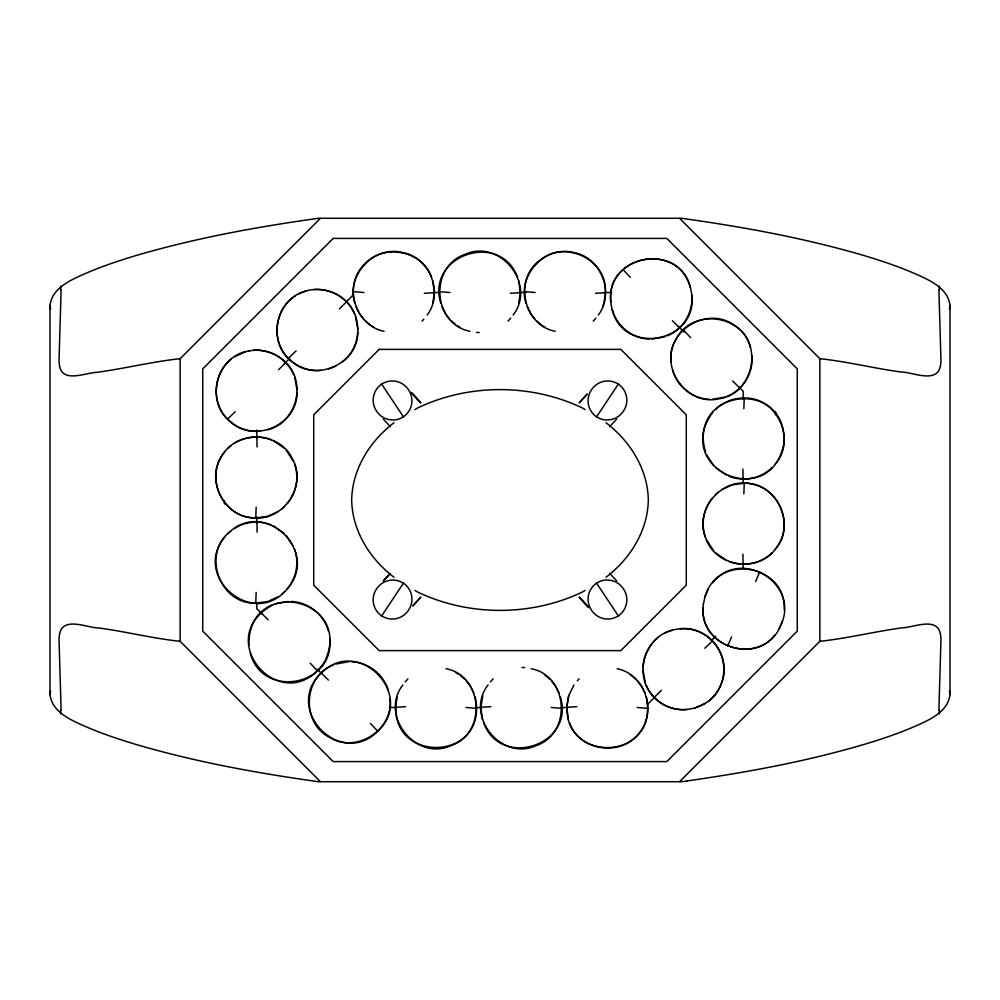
<?xml version="1.0" encoding="UTF-8"?>
<svg xmlns="http://www.w3.org/2000/svg" width="1000" height="1000" viewBox="0 0 1000 1000"><rect width="100%" height="100%" fill="white"/><g stroke="black" fill="none" stroke-linecap="round" stroke-linejoin="round"><path stroke-width="1.5" d="M61.1 289.775L59.037 360.275A13.587 2.1 -89.8 0 0 59.538 365.887M938.9 710.225L940.962 639.725A13.587 2.1 -89.8 0 0 940.462 634.113M225.375 451.188C204.2 474.025 220.7 515.525 251.75 517.663C282.475 522.7 307.925 485.85 292.387 458.862C279.425 430.487 234.65 429.8 220.825 457.775C205.475 482.887 226.3 518.875 255.75 517.913L256.163 507.275M231.075 530.85C201.163 552.075 219.075 604.675 255.75 603.1L256.163 592.463M743.838 408.7L744.25 398.062C777.163 396.788 797.138 440.688 774.663 464.738M743.838 493.888L744.25 483.25C775.413 482.137 795.938 521.987 777.075 546.775C760.575 573.263 716.125 568.162 705.95 538.688C693.175 510.3 722.075 476.087 752.188 484.137C781.175 489.15 794.562 528.312 774.625 549.975M686.9 780.962L681.475 781.712L318.525 781.712C256.887 773.1 195.413 761.95 135.662 744.338C117.85 738.988 100.162 733.062 83.162 725.5C69.312 719.237 52.062 711.562 50 694.55L50 305.45C52.125 288.175 69.737 280.575 83.775 274.225C101.188 266.55 119.275 260.538 137.5 255.113C196.688 237.838 257.512 226.8 318.525 218.287L681.475 218.287C742.487 226.8 803.312 237.838 862.5 255.113C880.938 260.6 899.25 266.688 916.838 274.5C930.688 280.763 947.938 288.438 950 305.45L950 694.55C948 711.3 931.125 719.05 917.45 725.225C901.988 732.15 885.95 737.688 869.775 742.7C810.212 760.763 748.8 772.087 687.262 780.913M297.013 392.775C297.225 425.112 253.962 443.787 230.4 421.75C204.25 401.75 216.625 355.225 249.262 350.887M354.888 303.363C345.65 275.512 373.875 245.113 402.337 252.488C429.725 257.1 443.938 292.85 427.188 315.012M357.788 331.987C358.013 364.325 314.738 382.987 291.188 360.962C266.488 341.938 275.863 298.175 306.225 291M434.25 293.825L432.75 302.975M470.025 331.287C432.587 324.312 429.062 266.65 464.862 254.412C499.913 238.225 536.912 284.5 513.15 315M445.95 668.7C483.387 675.662 486.9 733.375 451.1 745.588C416.062 761.775 379.062 715.5 402.812 685M526.05 303.363C516.812 275.512 545.037 245.113 573.5 252.488C600.887 257.1 615.087 292.85 598.35 315M531.138 668.713C568.575 675.675 572.087 733.388 536.3 745.588C501.25 761.775 464.25 715.5 488.013 685M566.912 706.175L568.713 695.625L573.975 684.987M605.413 293.812L603.913 302.975M643.037 667.2C643.363 655.675 649.2 644.613 658.162 637.45M646.275 696.637C660.713 765.238 552.212 764.125 568.75 695.75M712.712 582.712C741.025 547.013 800.375 583.888 780.888 625.087C764.125 667.425 696.7 649.362 703.375 604.325M50 694.55L50.538 691M950 305.45L949.463 309M703.375 604.275L705.05 596.55L708.2 589.263M59.55 634.188C62.987 615.8 87.287 628.075 99.375 628.038C126.412 631.737 153.075 638.462 180.162 641.325L320.45 781.712M940.45 365.812C937.013 384.2 912.712 371.925 900.625 371.962C873.587 368.225 846.925 361.55 819.837 358.675L679.55 218.287M397.25 697.025C382.688 764.562 489.8 764.075 475.163 696.762M518.725 302.975L520.3 292.475L518.75 280.75M482.788 695.75L480.863 707.525L482.413 719.25M705.05 596.55C717.575 552.788 786.462 564.175 784.212 609.65M782.288 621.325L779.15 628.575M602.625 306.7L603.575 304.25M755.6 581.562L759.775 571.775M727.55 646.175L731.612 636.938M381.463 616.188L403.425 583.2A19.363 19.363 0 0 0 376.75 588.638A19.363 19.363 0 0 0 381.662 615.887A19.363 19.363 0 0 0 408.688 609.9A19.363 19.363 0 0 0 403.45 583.15M596.55 416.85A19.363 19.363 0 0 1 591.312 390.087A19.363 19.363 0 0 1 618.337 384.113A19.363 19.363 0 0 1 623.25 411.35A19.363 19.363 0 0 1 596.55 416.85L618.538 383.812M225.375 536.388C190.525 575.975 253.938 629.788 287.275 588.812C320.8 551.225 263.238 497.488 228.038 533.538M712.688 412.388C671.263 469.2 771 512.337 783.938 443.175C787.613 377.088 686.725 388.6 705.588 452.175M287.262 503.625C296.462 492.85 299.4 477.088 294.413 463.8M287.275 588.812C296.462 578.038 299.4 562.288 294.413 548.987M712.738 497.537C703.538 508.312 700.6 524.062 705.588 537.362M422.062 321.125L423.862 319.163M508.025 321.112L510.737 318.175M593.225 321.112L595.925 318.175M405.238 681.825L407.938 678.888M490.425 681.825L493.137 678.888M577.3 680.837L579.1 678.875M579.487 402.475L587.25 394.062L579.113 402.875M420.513 597.525L412.75 605.938L420.887 597.125M750.537 347.762C742.675 313.925 691.388 308.125 676.075 339.275C658.713 367.238 686.762 406.35 718.825 398.825C753.312 394.412 764.212 343.825 734.625 325.575C708.462 305.487 666.8 329.675 671.137 362.325M273.163 604.788C209.025 638.675 284.713 722 324.75 661.55C354.325 597.675 248.088 574.862 248.85 645.288M388.787 575.037L383.312 580.938L390.375 573.325M321.275 672.987C282.625 709.05 340.462 768.763 377.75 731.275C416.4 695.2 358.55 635.5 321.275 672.987L328.425 680.113M611.425 306.025C619.938 358.2 701.812 343.15 691.2 291.35C682.7 239.213 600.862 254.213 611.413 305.988M609.625 426.675L616.688 419.062M774.625 635.125C752.463 664.338 700.525 644.825 703.125 608.225M690.3 287.525C678.425 241.175 605.55 254.537 610.9 302.087M250.275 653.05C262.15 699.412 335.037 686.05 329.688 638.488M667.425 335.8C683.112 329.338 693.312 312.15 691.725 295.287M333.4 665.025C303.125 676.312 300.825 723.288 329.812 737.537C356.337 753.9 393.925 729.65 389.925 698.725M320.45 218.287L180.162 358.675L180.162 641.325M679.55 781.712L819.837 641.325L819.837 358.675M278.625 369.7L285.75 362.55C276.488 352.962 262.413 348.413 249.3 350.887M339.4 308.913L346.525 301.762C338.175 293.163 325.988 288.55 314.037 289.575M680.088 628.763C709.338 625.075 733.487 658.775 720.675 685.3C710.6 711.225 672.887 718.125 654.3 697.425L661.413 690.263M284.262 363.837L289.75 358.35M345.725 302.362L353.413 294.688M647.688 704.212L655.375 696.538M711.35 640.55L715.738 636.163M295.387 295.925C274.3 308.688 270.613 341.075 288.325 358.212L296.087 350.925M231.388 359.038C212.9 372.962 210.975 402.85 227.55 419L235.3 411.725M704.737 648.25L712.487 640.962C729.062 657.125 727.138 687 708.662 700.925M393.963 422.788C369.837 441.2 352.275 469.087 351.662 500C352.275 530.913 369.837 558.8 393.963 577.212M606.038 577.212C630.163 558.8 647.725 530.913 648.337 500C647.725 469.087 630.163 441.2 606.038 422.788M342.6 361.737C361.062 347.788 363.088 317.975 346.525 301.762M228.038 448.35L231.038 445.7M281.613 509.113L284.613 506.475M281.613 594.312L284.613 591.663M715.387 409.5C723.025 402.1 733.612 397.863 744.25 398.062M715.387 494.688L718.388 492.05M771.963 467.625C760.888 478.55 743.263 482.163 728.85 476.188M771.963 552.812C760.888 563.75 743.263 567.35 728.863 561.388M414.95 409.6L417.587 407.975C468.963 383.488 531.038 383.488 582.413 407.975L585.05 409.6M585.05 590.4L582.413 592.025C531.038 616.512 468.963 616.512 417.587 592.025L414.95 590.4M234.6 356.725L245.438 351.788M278.337 511.475L267.512 516.4L255.75 517.913M278.35 596.663L267.512 601.587L255.75 603.1M672.225 630.2C643.675 637.163 632.95 677.163 654.3 697.425M705.438 703.25L694.6 708.175M234.262 443.375C245.05 436.4 259.225 434.888 271.137 439.775M234.275 528.562C245.05 521.587 259.225 520.075 271.15 524.975M721.625 489.725L732.45 484.8L744.25 483.25M298.788 293.95C318.625 283.05 346.125 292.812 354.487 313.888M335.938 366.05L328.55 368.988M664.887 633.125C680.25 624.963 700.562 628.3 712.487 640.962M727.663 396.037C743.35 389.575 753.55 372.388 751.963 355.538M664.963 336.775L651.975 339.137M725.2 397.013L712.212 399.375M275.625 603.812L288.612 601.45M335.863 664.05L348.85 661.688M267.762 429.775C296.35 422.837 307.1 382.825 285.75 362.55M424.312 293.312L434.4 292.7M510.275 293.312L520.375 292.688M595.475 293.312L605.562 292.688M395.588 707.312L405.688 706.688M480.788 707.312L490.887 706.688M566.75 707.3L576.85 706.688M253.2 350.375C270.062 348.787 287.25 358.975 293.712 374.675M320.788 370.412C308.863 371.413 296.625 366.85 288.325 358.212M260 431.2C248.075 432.2 235.85 427.638 227.55 419M686.838 709.6C669.975 711.188 652.788 700.987 646.338 685.3M433.65 292.488L439.9 292.488M519.513 292.488L525.763 292.488M603.812 292.488L611.613 292.488M389.95 707.513L396.188 707.513M475.8 707.513L482.05 707.513M561.663 707.513L567.9 707.513M180.162 358.675C152.3 361.7 124.85 368.488 97.037 372.337C85.425 372.675 62.5 383.462 59.55 365.812M819.837 641.325C847.312 638.362 874.375 631.663 901.8 627.85C913.688 627.663 937.237 616.188 940.45 634.188M649.325 339.1C632.4 338.587 616.812 326.15 612.325 309.85M709.562 399.338C692.638 398.825 677.05 386.388 672.562 370.1M291.262 601.487C308.188 601.987 323.762 614.425 328.263 630.725M351.5 661.725C368.425 662.237 384.012 674.675 388.5 690.962M476.55 332.362L479.2 332.562M521.962 667.438L524.612 667.638M524.5 291.625L535.138 292.525M439.3 291.625L449.938 292.525M353.338 291.637L363.975 292.525M637.188 707.475L647.825 708.363M551.225 707.475L561.862 708.375M466.025 707.475L476.662 708.375M555.212 331.3C523.45 325.25 513.488 279.175 539.775 260.413C564.038 239.513 606.45 258.875 605.45 291.163M384.05 331.3C355.712 325.725 343.275 287.1 362.9 265.938C381.05 242.987 421.825 249.375 431.562 277.175M617.112 668.7C645.45 674.275 657.887 712.9 638.263 734.062C620.1 757.013 579.338 750.625 569.6 722.825M726.425 475.138L715.562 467.625M726.425 560.325L715.575 552.825M273.575 440.838L284.425 448.338M273.575 526.025L284.438 533.538M543.062 326.012L545.312 327.388M457.875 326L460.125 327.375M371.9 326.012L374.15 327.388M455.838 672.613L458.088 673.988M540.887 324.513L536.825 321.075M455.688 324.513L451.637 321.062M369.725 324.513L365.662 321.075M630.375 674.675L635.5 678.925M544.412 674.688L549.525 678.938M460.275 675.487L464.338 678.925M672.4 320.712L679.55 327.837M732.638 380.95L739.788 388.075M261.038 612.75L268.188 619.875M678.425 326.512L683.913 332M738.787 386.887L743.188 391.275L743.188 399.038M262.3 614.212L256.812 608.725L256.812 602.513M317.188 669.087L321.575 673.487M683.337 329.875L690.612 337.638M623.1 269.637L630.375 277.4M370.45 723.425L377.725 731.188M310.212 663.188L317.488 670.95M616.688 580.938L609.625 573.325M420.887 402.875L411.125 392.362L420.513 402.475M579.113 597.125L588.875 607.638L579.487 597.525M383.312 419.062L390.375 426.675M412.75 394.062L418.562 400.375M581.438 599.625L587.25 605.938M534.987 319.175L530.925 314.025L527.275 306.938M449.787 319.175L445.737 314.025L442.075 306.938M363.825 319.188L359.762 314.037L356.112 306.938M637.337 680.812L641.4 685.962L645.05 693.062M551.375 680.825L555.425 685.975L559.087 693.062M466.175 680.825L470.238 685.975L473.888 693.062M713.725 465.725L706.562 454.637M713.725 550.913L706.562 539.825M286.275 450.25L293.438 461.337M286.275 535.438L293.438 546.525M596.55 583.15A19.363 19.363 0 0 1 623.25 588.638A19.363 19.363 0 0 1 618.337 615.887A19.363 19.363 0 0 1 591.312 609.9A19.363 19.363 0 0 1 596.55 583.15L618.538 616.188M381.463 383.812L403.425 416.8A19.363 19.363 0 0 0 408.688 390.087A19.363 19.363 0 0 0 381.662 384.113A19.363 19.363 0 0 0 376.75 411.35A19.363 19.363 0 0 0 403.45 416.85M517.525 277.162C500.213 230.25 425.737 255.338 440.812 303.238M483.638 722.837C500.938 769.762 575.425 744.638 560.35 696.762M645.362 682.837L642.987 669.85M355.462 316.35L357.825 329.338M294.688 377.137L297.05 390.125M568.375 719.25L566.825 707.513M432.788 280.75L434.325 292.488M949.463 691L950 694.55M50.538 309L50 305.45M938.9 289.775L940.962 360.275A13.587 2.1 89.8 0 1 940.462 365.887M61.1 710.225L59.037 639.725A13.587 2.1 89.8 0 1 59.538 634.113M742.938 469.038L743.037 479.137M742.938 554.225L743.037 564.325M256.962 436.838L257.062 446.925M256.962 522.025L257.062 532.125M775.588 411.725L775.588 414.85M743.188 478.25L743.188 482.912M743.188 563.688L743.188 568.337M256.812 430.1L256.812 437.875M256.812 517.087L256.812 523.3M224.412 500.775L224.412 503.9M60.675 710.537A86.062 16.15 -89.8 0 1 60.725 713.925M939.325 289.462A86.062 16.15 -89.8 0 1 939.275 286.075M60.725 286.075A86.062 16.15 89.8 0 1 60.675 289.462M939.275 713.925A86.062 16.15 89.8 0 1 939.325 710.537M333.2 238.412L202.738 368.875L202.738 631.125L333.2 761.587L666.8 761.587L797.262 631.125L797.262 368.875L666.8 238.412L333.2 238.412M379.175 349.387L313.712 414.837L313.712 585.163L379.175 650.612L620.825 650.612L686.287 585.163L686.287 414.837L620.825 349.387L379.175 349.387"/></g></svg>
